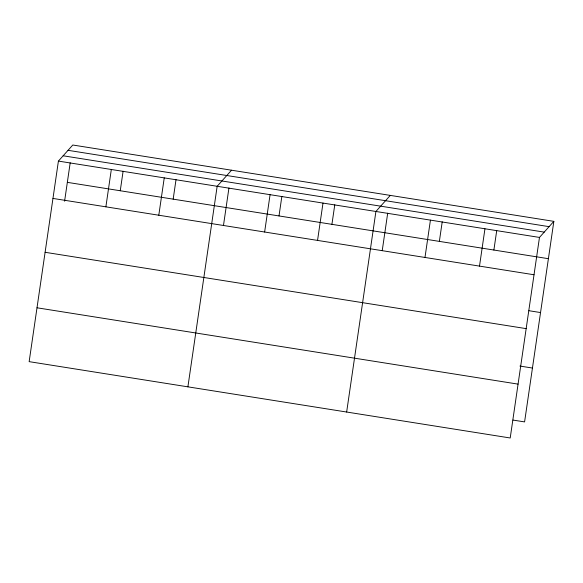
<?xml version="1.0" encoding="UTF-8"?>
<svg xmlns="http://www.w3.org/2000/svg" width="583" height="583" viewBox="0 0 583 583"><rect width="100%" height="100%" fill="white"/><g stroke="black" fill="none" stroke-linecap="round" stroke-linejoin="round"><path stroke-width="0.87" d="M58.409 161.09L29.15 361.649L510.212 437.986L539.472 237.427L553.85 221.351L72.788 145.014L58.409 161.09L539.472 237.427M64.589 201.208L70.193 162.795M105.88 206.827L111.324 169.485M120.258 190.75L123.108 171.191M158.795 215.222L164.246 177.881M173.173 199.146L176.03 179.586M187.901 386.842L217.16 186.283L231.538 170.207M223.471 225.497L228.944 187.988M264.631 232.019L270.075 194.678M279.009 215.943L281.859 196.384M317.546 240.415L322.997 203.073M331.924 224.338L334.78 204.779M346.652 412.028L375.911 211.469L390.289 195.4M382.222 250.69L387.695 213.174M424.985 257.46L430.429 220.126M439.363 241.384L442.213 221.824M479.503 266.11L484.954 228.776M493.881 250.034L496.738 230.482M553.85 221.351L524.591 421.91L512.974 420.066M68.043 150.319L549.106 226.656M63.153 155.785L544.216 232.121M67.337 182.355L548.406 258.692M52.958 198.431L534.028 274.761M528.927 310.71L540.543 312.554M45.102 252.293L526.165 328.63M519.934 366.058L532.447 368.048M37.006 307.788L518.068 384.124"/></g></svg>
